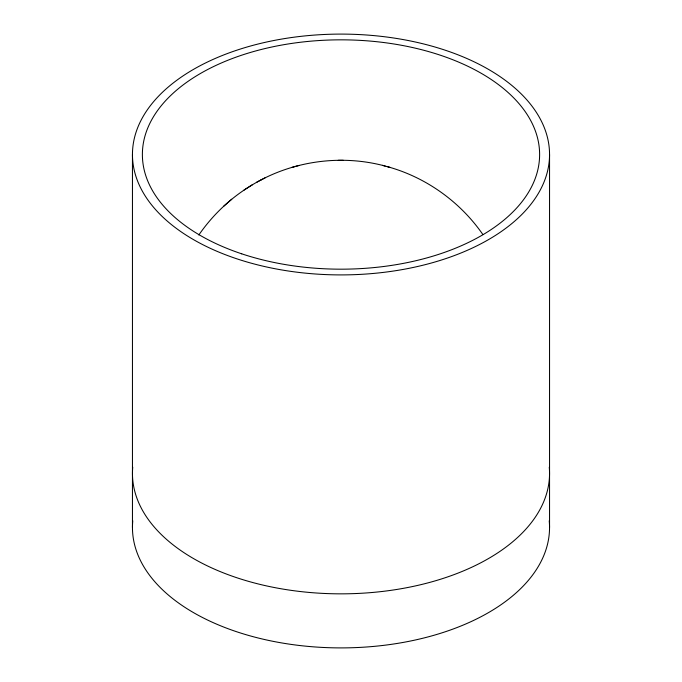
<?xml version="1.0" encoding="UTF-8"?>
<svg xmlns="http://www.w3.org/2000/svg" width="682" height="682" viewBox="0 0 682 682"><rect width="100%" height="100%" fill="white"/><g stroke="black" fill="none" stroke-linecap="round" stroke-linejoin="round"><path stroke-width="1.02" d="M198.82 234.992C211.906 216.083 228.709 199.707 248.154 187.422M223.679 206.237L227.447 202.963M228.095 202.392L231.718 199.238M248.384 187.294C288.324 161.481 339.278 153.638 385.16 166.058M243.951 190.108L252.4 184.728M256.628 182.282L260.865 180.065M261.061 179.946L265.076 177.857M299.117 165.436L291.538 167.508M343.293 160.304L338.246 160.313M387.035 166.57C425.687 177.039 460.179 201.71 482.933 234.625M382.466 165.334L390.027 167.38M549.547 154.507A208.547 120.407 0 0 1 236.722 258.776A208.547 120.407 0 0 1 236.722 50.229A208.547 120.407 0 0 1 549.547 154.507L549.547 527.493M132.453 154.507L132.453 527.493M549.223 520.809A208.547 120.407 0 0 1 341 647.9A208.547 120.407 0 0 1 132.777 520.809M549.266 467.213A208.547 120.407 0 0 1 341 593.843A208.547 120.407 0 0 1 132.734 467.213M241.692 253.815A198.615 114.67 0 0 0 539.615 154.507A198.615 114.67 0 0 0 241.692 55.199A198.615 114.67 0 0 0 241.692 253.815"/></g></svg>
